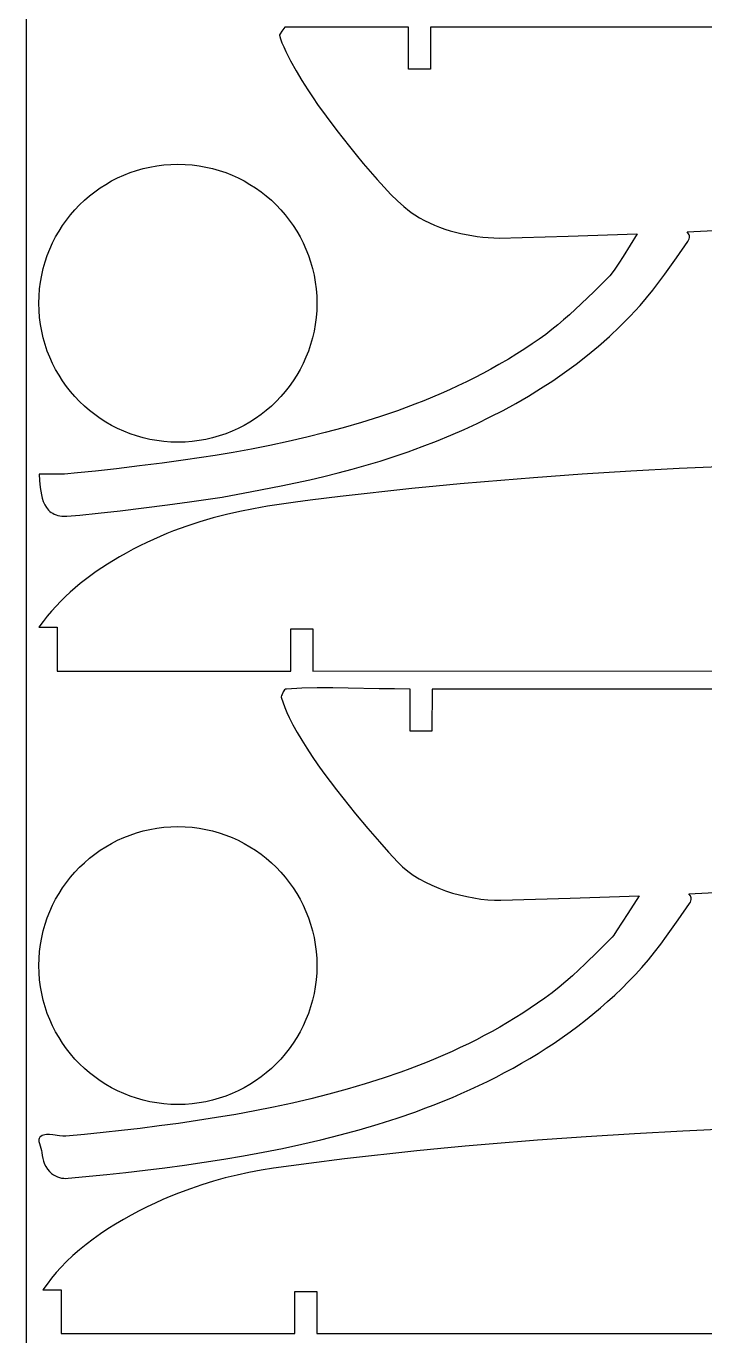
# Model space of a CAD drawing. Extents: x 169 to 749, y 15 to 895.
# Drawn here: x 458.7 to 539.3, y 97.5 to 253 of the extents above; entities that cross this region are included whole.
import ezdxf

# ---------------------------------------------------------------- set-up
doc = ezdxf.new("R2010")
doc.units = 0
doc.layers.get('0').update_dxf_attribs({"linetype": 'CONTINUOUS'})

msp = doc.modelspace()

# ---------------------------------------------------------------- linework, layer by layer
at = {"color": 0}
msp.add_line((458.703243, 895.036023), (458.703243, 15.036023), dxfattribs=at)
at = {"color": 4}
for p, q in [((488.789955, 251.960201), (488.776228, 251.886303)), ((488.776228, 251.886303), (488.894403, 251.467771)), ((488.846391, 252.073878), (488.789955, 251.960201)), ((489.038953, 252.368703), (488.846391, 252.073878)), ((489.403828, 252.865203), (489.038953, 252.368703)), ((504.078828, 252.865503), (489.403828, 252.865203)), ((504.078628, 247.866503), (504.078828, 252.865503)), ((506.678328, 252.865503), (506.678228, 247.866603)), ((586.354528, 252.867103), (506.678328, 252.865503)), ((488.894403, 251.467771), (489.060033, 251.004582)), ((489.060033, 251.004582), (489.267653, 250.503591)), ((489.267653, 250.503591), (489.511795, 249.97165)), ((489.511795, 249.97165), (489.786994, 249.415614)), ((489.786994, 249.415614), (490.087783, 248.842338)), ((490.087783, 248.842338), (490.744266, 247.671478)), ((490.744266, 247.671478), (491.437512, 246.513903)), ((506.678228, 247.866603), (504.078628, 247.866503)), ((491.437512, 246.513903), (492.123792, 245.424444)), ((492.123792, 245.424444), (492.759374, 244.457933)), ((492.759374, 244.457933), (493.300528, 243.669203)), ((493.300528, 243.669203), (494.294752, 242.293569)), ((494.294752, 242.293569), (495.581598, 240.585314)), ((495.581598, 240.585314), (497.078382, 238.673206)), ((497.078382, 238.673206), (497.87966, 237.680948)), ((473.384528, 236.251309), (474.197084, 236.39641)), ((474.197084, 236.39641), (475.022862, 236.501336)), ((475.022862, 236.501336), (475.860826, 236.565053)), ((475.860826, 236.565053), (476.70994, 236.586522)), ((476.70994, 236.586522), (477.559055, 236.565053)), ((477.559055, 236.565053), (478.397019, 236.501336)), ((478.397019, 236.501336), (479.222797, 236.39641)), ((479.222797, 236.39641), (480.035353, 236.251309)), ((497.87966, 237.680948), (498.702416, 236.686016)), ((498.702416, 236.686016), (499.536312, 235.704504)), ((468.844927, 234.595102), (469.556377, 234.959477)), ((469.556377, 234.959477), (470.287269, 235.289898)), ((470.287269, 235.289898), (471.036566, 235.585329)), ((471.036566, 235.585329), (471.803233, 235.844732)), ((471.803233, 235.844732), (472.586233, 236.067071)), ((472.586233, 236.067071), (473.384528, 236.251309)), ((480.035353, 236.251309), (480.833648, 236.067071)), ((480.833648, 236.067071), (481.616648, 235.844732)), ((481.616648, 235.844732), (482.383315, 235.585329)), ((482.383315, 235.585329), (483.132612, 235.289898)), ((483.132612, 235.289898), (483.863504, 234.959477)), ((483.863504, 234.959477), (484.574954, 234.595102)), ((499.536312, 235.704504), (500.371013, 234.752511)), ((466.214283, 232.818789), (466.837598, 233.308615)), ((466.837598, 233.308615), (467.484501, 233.768634)), ((467.484501, 233.768634), (468.153956, 234.197808)), ((468.153956, 234.197808), (468.844927, 234.595102)), ((484.574954, 234.595102), (485.265925, 234.197808)), ((485.265925, 234.197808), (485.93538, 233.768634)), ((485.93538, 233.768634), (486.582283, 233.308615)), ((486.582283, 233.308615), (487.205598, 232.818789)), ((500.371013, 234.752511), (501.196184, 233.846131)), ((501.196184, 233.846131), (502.001489, 233.001461)), ((464.496236, 231.180829), (465.042565, 231.753859)), ((465.042565, 231.753859), (465.615593, 232.300191)), ((465.615593, 232.300191), (466.214283, 232.818789)), ((487.205598, 232.818789), (487.804288, 232.300191)), ((487.804288, 232.300191), (488.377315, 231.753859)), ((488.377315, 231.753859), (488.923645, 231.180829)), ((502.001489, 233.001461), (502.776591, 232.234597)), ((502.776591, 232.234597), (503.511156, 231.561635)), ((463.487817, 229.958822), (463.977641, 230.582138)), ((463.977641, 230.582138), (464.496236, 231.180829)), ((488.923645, 231.180829), (489.44224, 230.582138)), ((489.44224, 230.582138), (489.932064, 229.958822)), ((503.511156, 231.561635), (504.194847, 230.998672)), ((504.194847, 230.998672), (504.514385, 230.76347)), ((504.514385, 230.76347), (504.817328, 230.561803)), ((504.817328, 230.561803), (505.385418, 230.2228)), ((505.385418, 230.2228), (505.965795, 229.908764)), ((462.201341, 227.951491), (462.598631, 228.642462)), ((462.598631, 228.642462), (463.027802, 229.311917)), ((463.027802, 229.311917), (463.487817, 229.958822)), ((489.932064, 229.958822), (490.392079, 229.311917)), ((490.392079, 229.311917), (490.82125, 228.642462)), ((490.82125, 228.642462), (491.21854, 227.951491)), ((505.965795, 229.908764), (506.557539, 229.619128)), ((506.557539, 229.619128), (507.159723, 229.353326)), ((507.159723, 229.353326), (507.771427, 229.110793)), ((507.771427, 229.110793), (508.391726, 228.890962)), ((508.391726, 228.890962), (509.019696, 228.693266)), ((509.019696, 228.693266), (509.654416, 228.517141)), ((537.168428, 228.572303), (542.848529, 228.839243)), ((537.332991, 228.334416), (537.168428, 228.572303)), ((461.50655, 226.509152), (461.836968, 227.240042)), ((461.836968, 227.240042), (462.201341, 227.951491)), ((491.21854, 227.951491), (491.582913, 227.240042)), ((491.582913, 227.240042), (491.913331, 226.509152)), ((509.654416, 228.517141), (510.29496, 228.362018)), ((510.29496, 228.362018), (510.940407, 228.227333)), ((510.940407, 228.227333), (511.589833, 228.11252)), ((511.589833, 228.11252), (512.242314, 228.017011)), ((512.242314, 228.017011), (512.896927, 227.940241)), ((512.896927, 227.940241), (513.55275, 227.881644)), ((513.55275, 227.881644), (514.208858, 227.840653)), ((514.208858, 227.840653), (514.864328, 227.816703)), ((514.864328, 227.816703), (523.054853, 228.054341)), ((523.054853, 228.054341), (531.244328, 228.321603)), ((531.244328, 228.321603), (529.567866, 225.648341)), ((535.883127, 225.477887), (537.244228, 227.417403)), ((537.244228, 227.417403), (537.332984, 227.56767)), ((537.332984, 227.56767), (537.397253, 227.732666)), ((537.404327, 228.212289), (537.332991, 228.334416)), ((537.397253, 227.732666), (537.433734, 227.905555)), ((537.439128, 228.079503), (537.404327, 228.212289)), ((537.433734, 227.905555), (537.439128, 228.079503)), ((460.951722, 224.993192), (461.211122, 225.759856)), ((461.211122, 225.759856), (461.50655, 226.509152)), ((491.913331, 226.509152), (492.208759, 225.759856)), ((492.208759, 225.759856), (492.468159, 224.993192)), ((529.567866, 225.648341), (529.050099, 224.847084)), ((534.513541, 223.542778), (535.883127, 225.477887)), ((460.545149, 223.411905), (460.729386, 224.210196)), ((460.729386, 224.210196), (460.951722, 224.993192)), ((492.468159, 224.993192), (492.690495, 224.210196)), ((492.690495, 224.210196), (492.874732, 223.411905)), ((528.56507, 224.12427), (528.14888, 223.545707)), ((529.050099, 224.847084), (528.56507, 224.12427)), ((460.295125, 221.773584), (460.40005, 222.599356)), ((460.40005, 222.599356), (460.545149, 223.411905)), ((492.874732, 223.411905), (493.019831, 222.599356)), ((493.019831, 222.599356), (493.124756, 221.773584)), ((527.837628, 223.177203), (526.114407, 221.490045)), ((527.977881, 223.331084), (527.837628, 223.177203)), ((528.14888, 223.545707), (527.977881, 223.331084)), ((533.092823, 221.648431), (533.812239, 222.588237)), ((533.812239, 222.588237), (534.513541, 223.542778)), ((460.20994, 220.086522), (460.231409, 220.935627)), ((460.231409, 220.935627), (460.295125, 221.773584)), ((493.124756, 221.773584), (493.188472, 220.935627)), ((493.188472, 220.935627), (493.20994, 220.086522)), ((526.114407, 221.490045), (524.592377, 220.020786)), ((532.349963, 220.727905), (533.092823, 221.648431)), ((460.231409, 219.237407), (460.20994, 220.086522)), ((460.295125, 218.399443), (460.231409, 219.237407)), ((493.188472, 219.237407), (493.124756, 218.399443)), ((493.20994, 220.086522), (493.188472, 219.237407)), ((524.592377, 220.020786), (523.1847, 218.716239)), ((530.401177, 218.556325), (531.578328, 219.831203)), ((531.578328, 219.831203), (532.349963, 220.727905)), ((460.40005, 217.573665), (460.295125, 218.399443)), ((493.124756, 218.399443), (493.019831, 217.573665)), ((522.496608, 218.109111), (521.804541, 217.523216)), ((523.1847, 218.716239), (522.496608, 218.109111)), ((529.187011, 217.328025), (530.401177, 218.556325)), ((460.545149, 216.76111), (460.40005, 217.573665)), ((460.729386, 215.962814), (460.545149, 216.76111)), ((492.874732, 216.76111), (492.690495, 215.962814)), ((493.019831, 217.573665), (492.874732, 216.76111)), ((520.365061, 216.388528), (519.595939, 215.826439)), ((521.097643, 216.951904), (520.365061, 216.388528)), ((521.804541, 217.523216), (521.097643, 216.951904)), ((526.653316, 215.006795), (527.93725, 216.145212)), ((527.93725, 216.145212), (529.187011, 217.328025)), ((460.951722, 215.179815), (460.729386, 215.962814)), ((461.211122, 214.413148), (460.951722, 215.179815)), ((492.468159, 215.179815), (492.208759, 214.413148)), ((492.690495, 215.962814), (492.468159, 215.179815)), ((517.904659, 214.679529), (516.960792, 214.08141)), ((518.779423, 215.258989), (517.904659, 214.679529)), ((519.595939, 215.826439), (518.779423, 215.258989)), ((525.33663, 213.911683), (526.653316, 215.006795)), ((461.50655, 213.66385), (461.211122, 214.413148)), ((461.836968, 212.932958), (461.50655, 213.66385)), ((491.913331, 213.66385), (491.582913, 212.932958)), ((492.208759, 214.413148), (491.913331, 213.66385)), ((515.936966, 213.457984), (514.822328, 212.802603)), ((516.960792, 214.08141), (515.936966, 213.457984)), ((523.988614, 212.858785), (525.33663, 213.911683)), ((462.201341, 212.221508), (461.836968, 212.932958)), ((462.598631, 211.530538), (462.201341, 212.221508)), ((463.027802, 210.861082), (462.598631, 211.530538)), ((490.82125, 211.530538), (490.392079, 210.861082)), ((491.21854, 212.221508), (490.82125, 211.530538)), ((491.582913, 212.932958), (491.21854, 212.221508)), ((512.909583, 211.741106), (511.936261, 211.23396)), ((513.871774, 212.263889), (512.909583, 211.741106)), ((514.822328, 212.802603), (513.871774, 212.263889)), ((521.204278, 210.875266), (522.61069, 211.84701)), ((522.61069, 211.84701), (523.988614, 212.858785)), ((463.487817, 210.214179), (463.027802, 210.861082)), ((463.977641, 209.590864), (463.487817, 210.214179)), ((489.932064, 210.214179), (489.44224, 209.590864)), ((490.392079, 210.861082), (489.932064, 210.214179)), ((509.958235, 210.265404), (508.954539, 209.803404)), ((510.95231, 210.742158), (509.958235, 210.265404)), ((511.936261, 211.23396), (510.95231, 210.742158)), ((518.31168, 209.047507), (519.770801, 209.942462)), ((519.770801, 209.942462), (521.204278, 210.875266)), ((464.496236, 208.992175), (463.977641, 209.590864)), ((465.042565, 208.419147), (464.496236, 208.992175)), ((465.615593, 207.872817), (465.042565, 208.419147)), ((488.377315, 208.419147), (487.804288, 207.872817)), ((488.923645, 208.992175), (488.377315, 208.419147)), ((489.44224, 209.590864), (488.923645, 208.992175)), ((505.890762, 208.502988), (504.853619, 208.097063)), ((506.920298, 208.922491), (505.890762, 208.502988)), ((507.941725, 209.355864), (506.920298, 208.922491)), ((508.954539, 209.803404), (507.941725, 209.355864)), ((516.828336, 208.18931), (518.31168, 209.047507)), ((466.214283, 207.354222), (465.615593, 207.872817)), ((466.837598, 206.864399), (466.214283, 207.354222)), ((467.484501, 206.404383), (466.837598, 206.864399)), ((486.582283, 206.864399), (485.93538, 206.404383)), ((487.205598, 207.354222), (486.582283, 206.864399)), ((487.804288, 207.872817), (487.205598, 207.354222)), ((502.758529, 207.324767), (500.63906, 206.603249)), ((504.853619, 208.097063), (502.758529, 207.324767)), ((513.794666, 206.578825), (515.322191, 207.36678)), ((515.322191, 207.36678), (516.828336, 208.18931)), ((468.153956, 205.975212), (467.484501, 206.404383)), ((468.844927, 205.577922), (468.153956, 205.975212)), ((469.556377, 205.213549), (468.844927, 205.577922)), ((484.574954, 205.577922), (483.863504, 205.213549)), ((485.265925, 205.975212), (484.574954, 205.577922)), ((485.93538, 206.404383), (485.265925, 205.975212)), ((496.3431, 205.303126), (494.174669, 204.719814)), ((498.499241, 205.930153), (496.3431, 205.303126)), ((500.63906, 206.603249), (498.499241, 205.930153)), ((510.681163, 205.102278), (512.247183, 205.824355)), ((512.247183, 205.824355), (513.794666, 206.578825)), ((470.287269, 204.883131), (469.556377, 205.213549)), ((471.036566, 204.587704), (470.287269, 204.883131)), ((471.803233, 204.328303), (471.036566, 204.587704)), ((472.586233, 204.105967), (471.803233, 204.328303)), ((473.384528, 203.921731), (472.586233, 204.105967)), ((474.197084, 203.776632), (473.384528, 203.921731)), ((475.022862, 203.671706), (474.197084, 203.776632)), ((475.860826, 203.607991), (475.022862, 203.671706)), ((478.397019, 203.671706), (477.559055, 203.607991)), ((479.222797, 203.776632), (478.397019, 203.671706)), ((480.035353, 203.921731), (479.222797, 203.776632)), ((480.833648, 204.105967), (480.035353, 203.921731)), ((481.616648, 204.328303), (480.833648, 204.105967)), ((482.383315, 204.587704), (481.616648, 204.328303)), ((483.132612, 204.883131), (482.383315, 204.587704)), ((483.863504, 205.213549), (483.132612, 204.883131)), ((489.817052, 203.674916), (487.635925, 203.208621)), ((491.997976, 204.177862), (489.817052, 203.674916)), ((494.174669, 204.719814), (491.997976, 204.177862)), ((505.723229, 203.06186), (507.405271, 203.713968)), ((507.405271, 203.713968), (509.098028, 204.411503)), ((509.098028, 204.411503), (510.681163, 205.102278)), ((476.70994, 203.586522), (475.860826, 203.607991)), ((477.559055, 203.607991), (476.70994, 203.586522)), ((483.289183, 202.376569), (481.131628, 202.006103)), ((485.458626, 202.776623), (483.289183, 202.376569)), ((487.635925, 203.208621), (485.458626, 202.776623)), ((502.381644, 201.882286), (504.049491, 202.45227)), ((504.049491, 202.45227), (505.723229, 203.06186)), ((472.132991, 200.765516), (469.440781, 200.437348)), ((474.832048, 201.111406), (472.132991, 200.765516)), ((477.354086, 201.450089), (474.832048, 201.111406)), ((479.515235, 201.756632), (477.354086, 201.450089)), ((481.131628, 202.006103), (479.515235, 201.756632)), ((497.38933, 200.380874), (499.053975, 200.849498)), ((499.053975, 200.849498), (500.717276, 201.348999)), ((500.717276, 201.348999), (502.381644, 201.882286)), ((541.89873, 200.719716), (536.218629, 200.452776)), ((463.243928, 199.808503), (460.245828, 199.777103)), ((460.245828, 199.777103), (460.296691, 199.026151)), ((460.296691, 199.026151), (460.368216, 198.197336)), ((464.812382, 199.93391), (463.243928, 199.808503)), ((466.939289, 200.151836), (464.812382, 199.93391)), ((469.440781, 200.437348), (466.939289, 200.151836)), ((490.669062, 198.756935), (492.363206, 199.131156)), ((492.363206, 199.131156), (494.046357, 199.524613)), ((494.046357, 199.524613), (495.720928, 199.940216)), ((495.720928, 199.940216), (497.38933, 200.380874)), ((518.905255, 199.361954), (513.115209, 198.893979)), ((524.700261, 199.776205), (518.905255, 199.361954)), ((530.478596, 200.139043), (524.700261, 199.776205)), ((536.218629, 200.452776), (530.478596, 200.139043)), ((460.368216, 198.197336), (460.424459, 197.771702)), ((460.424459, 197.771702), (460.501147, 197.34817)), ((481.949028, 197.072503), (485.496552, 197.720582)), ((485.496552, 197.720582), (488.961512, 198.399039)), ((488.961512, 198.399039), (490.669062, 198.756935)), ((498.80374, 197.473844), (495.99113, 197.144616)), ((501.636516, 197.78762), (498.80374, 197.473844)), ((504.486755, 198.086233), (501.636516, 197.78762)), ((507.351752, 198.369971), (504.486755, 198.086233)), ((510.228805, 198.639123), (507.351752, 198.369971)), ((513.115209, 198.893979), (510.228805, 198.639123)), ((460.501147, 197.34817), (460.603372, 196.933928)), ((460.603372, 196.933928), (460.736228, 196.536166)), ((460.736228, 196.536166), (460.904807, 196.162071)), ((460.904807, 196.162071), (461.114203, 195.818834)), ((472.657441, 195.779853), (475.470482, 196.137382)), ((475.470482, 196.137382), (478.091142, 196.489234)), ((478.091142, 196.489234), (480.317849, 196.809559)), ((480.317849, 196.809559), (481.949028, 197.072503)), ((487.328152, 195.9771), (485.694107, 195.690369)), ((488.988702, 196.237543), (487.328152, 195.9771)), ((490.680517, 196.478106), (488.988702, 196.237543)), ((492.408355, 196.7052), (490.680517, 196.478106)), ((495.99113, 197.144616), (492.408355, 196.7052)), ((461.114203, 195.818834), (461.235799, 195.661034)), ((461.235799, 195.661034), (461.369508, 195.513644)), ((461.369508, 195.513644), (461.515968, 195.377563)), ((461.515968, 195.377563), (461.675816, 195.253689)), ((461.675816, 195.253689), (461.849687, 195.142921)), ((461.849687, 195.142921), (462.038218, 195.046158)), ((462.038218, 195.046158), (462.242047, 194.964299)), ((462.242047, 194.964299), (462.461809, 194.898241)), ((462.461809, 194.898241), (462.698142, 194.848884)), ((462.698142, 194.848884), (462.951682, 194.817126)), ((462.951682, 194.817126), (463.223065, 194.803866)), ((463.223065, 194.803866), (463.512928, 194.810003)), ((463.512928, 194.810003), (465.079762, 194.931723)), ((465.079762, 194.931723), (467.260508, 195.151172)), ((467.260508, 195.151172), (469.853592, 195.442499)), ((469.853592, 195.442499), (472.657441, 195.779853)), ((480.903432, 194.60835), (479.327832, 194.152371)), ((482.486505, 195.012404), (480.903432, 194.60835)), ((484.081811, 195.37094), (482.486505, 195.012404)), ((485.694107, 195.690369), (484.081811, 195.37094)), ((476.180021, 193.058996), (475.390305, 192.743183)), ((476.968037, 193.35702), (476.180021, 193.058996)), ((477.754948, 193.638056), (476.968037, 193.35702)), ((479.327832, 194.152371), (477.754948, 193.638056)), ((472.202545, 191.286024), (471.395407, 190.869251)), ((473.005009, 191.681003), (472.202545, 191.286024)), ((473.803394, 192.054988), (473.005009, 191.681003)), ((474.598294, 192.408781), (473.803394, 192.054988)), ((475.390305, 192.743183), (474.598294, 192.408781)), ((469.76473, 189.967116), (469.054006, 189.547663)), ((470.583001, 190.429882), (469.76473, 189.967116)), ((471.395407, 190.869251), (470.583001, 190.429882)), ((467.017896, 188.233146), (466.370489, 187.772712)), ((467.680806, 188.681741), (467.017896, 188.233146)), ((468.359437, 189.119559), (467.680806, 188.681741)), ((469.054006, 189.547663), (468.359437, 189.119559)), ((465.121311, 186.812079), (464.519105, 186.309754)), ((465.738366, 187.299377), (465.121311, 186.812079)), ((466.370489, 187.772712), (465.738366, 187.299377)), ((463.358373, 185.255775), (462.799411, 184.701997)), ((463.931532, 185.79134), (463.358373, 185.255775)), ((464.519105, 186.309754), (463.931532, 185.79134)), ((461.723205, 183.53555), (461.205527, 182.920756)), ((462.254427, 184.128943), (461.723205, 183.53555)), ((462.799411, 184.701997), (462.254427, 184.128943)), ((460.701175, 182.283499), (460.20993, 181.622716)), ((461.205527, 182.920756), (460.701175, 182.283499)), ((460.20993, 181.622716), (462.36833, 181.622716)), ((462.36833, 181.622716), (462.36903, 176.424316)), ((490.11313, 176.424816), (490.11263, 181.423816)), ((490.11263, 181.423816), (492.71213, 181.423816)), ((492.71213, 181.423816), (492.71263, 176.424816)), ((462.36903, 176.424316), (490.11313, 176.424816)), ((492.71263, 176.424816), (572.38883, 176.426516)), ((489.364493, 174.177633), (489.281106, 174.069476)), ((489.466175, 174.252894), (489.364493, 174.177633)), ((489.591321, 174.285602), (489.466175, 174.252894)), ((491.423956, 174.369188), (489.591321, 174.285602)), ((493.257909, 174.408443), (491.423956, 174.369188)), ((495.092874, 174.413596), (493.257909, 174.408443)), ((496.928546, 174.394877), (495.092874, 174.413596)), ((500.600796, 174.326749), (496.928546, 174.394877)), ((502.436764, 174.2978), (500.600796, 174.326749)), ((504.272221, 174.285902), (502.436764, 174.2978)), ((504.272021, 169.285002), (504.272221, 174.285902)), ((506.872721, 174.286002), (506.872621, 169.285002)), ((586.580721, 174.287502), (506.872721, 174.286002)), ((488.957721, 173.373202), (488.953046, 173.34054)), ((488.953046, 173.34054), (488.963521, 173.306302)), ((489.027151, 173.501001), (488.957721, 173.373202)), ((488.963521, 173.306302), (489.411359, 172.09724)), ((489.089037, 173.644183), (489.027151, 173.501001)), ((489.210846, 173.938077), (489.089037, 173.644183)), ((489.281106, 174.069476), (489.210846, 173.938077)), ((489.411359, 172.09724), (489.646016, 171.497232)), ((489.646016, 171.497232), (489.907721, 170.909102)), ((489.907721, 170.909102), (490.349798, 170.041679)), ((490.349798, 170.041679), (490.852424, 169.138953)), ((490.852424, 169.138953), (491.409136, 168.206894)), ((491.409136, 168.206894), (492.013477, 167.251472)), ((506.872621, 169.285002), (504.272021, 169.285002)), ((492.013477, 167.251472), (492.658986, 166.278658)), ((492.658986, 166.278658), (493.339203, 165.294422)), ((493.339203, 165.294422), (494.047668, 164.304734)), ((494.047668, 164.304734), (494.777921, 163.315565)), ((494.777921, 163.315565), (495.523502, 162.332884)), ((495.523502, 162.332884), (496.277952, 161.362662)), ((496.277952, 161.362662), (497.787615, 159.483476)), ((497.787615, 159.483476), (499.255231, 157.725768)), ((471.036566, 156.956994), (471.803233, 157.216394)), ((471.803233, 157.216394), (472.586233, 157.43873)), ((472.586233, 157.43873), (473.384528, 157.622966)), ((473.384528, 157.622966), (474.197084, 157.768065)), ((474.197084, 157.768065), (475.022862, 157.872991)), ((475.022862, 157.872991), (475.860826, 157.936707)), ((475.860826, 157.936707), (476.70994, 157.958175)), ((476.70994, 157.958175), (477.559055, 157.936707)), ((477.559055, 157.936707), (478.397019, 157.872991)), ((478.397019, 157.872991), (479.222797, 157.768065)), ((479.222797, 157.768065), (480.035353, 157.622966)), ((480.035353, 157.622966), (480.833648, 157.43873)), ((480.833648, 157.43873), (481.616648, 157.216394)), ((481.616648, 157.216394), (482.383315, 156.956994)), ((499.255231, 157.725768), (500.629121, 156.137302)), ((467.484501, 155.140314), (468.153956, 155.569485)), ((468.153956, 155.569485), (468.844927, 155.966775)), ((468.844927, 155.966775), (469.556377, 156.331148)), ((469.556377, 156.331148), (470.287269, 156.661566)), ((470.287269, 156.661566), (471.036566, 156.956994)), ((482.383315, 156.956994), (483.132612, 156.661566)), ((483.132612, 156.661566), (483.863504, 156.331148)), ((483.863504, 156.331148), (484.574954, 155.966775)), ((484.574954, 155.966775), (485.265925, 155.569485)), ((485.265925, 155.569485), (485.93538, 155.140314)), ((500.629121, 156.137302), (501.712546, 154.919652)), ((465.615593, 153.67188), (466.214283, 154.190475)), ((466.214283, 154.190475), (466.837598, 154.680298)), ((466.837598, 154.680298), (467.484501, 155.140314)), ((485.93538, 155.140314), (486.582283, 154.680298)), ((486.582283, 154.680298), (487.205598, 154.190475)), ((487.205598, 154.190475), (487.804288, 153.67188)), ((501.712546, 154.919652), (502.821921, 153.726002)), ((463.977641, 151.953833), (464.496236, 152.552522)), ((464.496236, 152.552522), (465.042565, 153.12555)), ((465.042565, 153.12555), (465.615593, 153.67188)), ((487.804288, 153.67188), (488.377315, 153.12555)), ((488.377315, 153.12555), (488.923645, 152.552522)), ((488.923645, 152.552522), (489.44224, 151.953833)), ((502.821921, 153.726002), (503.094729, 153.453334)), ((503.094729, 153.453334), (503.381611, 153.188467)), ((503.381611, 153.188467), (503.994798, 152.68242)), ((503.994798, 152.68242), (504.655886, 152.208439)), ((463.027802, 150.683615), (463.487817, 151.330518)), ((463.487817, 151.330518), (463.977641, 151.953833)), ((489.44224, 151.953833), (489.932064, 151.330518)), ((489.932064, 151.330518), (490.392079, 150.683615)), ((504.655886, 152.208439), (505.359276, 151.767101)), ((505.359276, 151.767101), (506.099371, 151.358982)), ((506.099371, 151.358982), (506.870573, 150.98466)), ((506.870573, 150.98466), (507.667285, 150.644712)), ((461.836968, 148.611739), (462.201341, 149.323189)), ((462.201341, 149.323189), (462.598631, 150.01416)), ((462.598631, 150.01416), (463.027802, 150.683615)), ((490.392079, 150.683615), (490.82125, 150.01416)), ((490.82125, 150.01416), (491.21854, 149.323189)), ((491.21854, 149.323189), (491.582913, 148.611739)), ((507.667285, 150.644712), (508.483909, 150.339715)), ((508.483909, 150.339715), (509.314847, 150.070245)), ((509.314847, 150.070245), (510.154502, 149.83688)), ((510.154502, 149.83688), (510.997277, 149.640197)), ((510.997277, 149.640197), (511.837573, 149.480772)), ((511.837573, 149.480772), (512.669793, 149.359184)), ((512.669793, 149.359184), (513.488339, 149.276008)), ((513.488339, 149.276008), (514.287615, 149.231822)), ((515.062021, 149.227202), (519.159473, 149.326151)), ((519.159473, 149.326151), (523.256184, 149.450365)), ((523.256184, 149.450365), (531.448621, 149.732402)), ((531.448621, 149.732402), (530.126609, 147.655877)), ((537.374921, 149.983102), (543.127274, 150.252169)), ((537.539584, 149.745165), (537.374921, 149.983102)), ((537.61096, 149.623004), (537.539584, 149.745165)), ((537.603934, 149.143165), (537.640426, 149.316163)), ((537.645821, 149.490202), (537.61096, 149.623004)), ((537.640426, 149.316163), (537.645821, 149.490202)), ((461.211122, 147.13155), (461.50655, 147.880847)), ((461.50655, 147.880847), (461.836968, 148.611739)), ((491.582913, 148.611739), (491.913331, 147.880847)), ((491.913331, 147.880847), (492.208759, 147.13155)), ((514.287615, 149.231822), (515.062021, 149.227202)), ((536.089177, 146.887394), (537.450821, 148.827702)), ((537.450821, 148.827702), (537.539635, 148.97806)), ((537.539635, 148.97806), (537.603934, 149.143165)), ((460.729386, 145.581883), (460.951722, 146.364883)), ((460.951722, 146.364883), (461.211122, 147.13155)), ((492.208759, 147.13155), (492.468159, 146.364883)), ((492.468159, 146.364883), (492.690495, 145.581883)), ((530.126609, 147.655877), (528.789821, 145.589102)), ((534.719021, 144.95154), (536.089177, 146.887394)), ((460.40005, 143.971032), (460.545149, 144.783587)), ((460.545149, 144.783587), (460.729386, 145.581883)), ((492.690495, 145.581883), (492.874732, 144.783587)), ((492.874732, 144.783587), (493.019831, 143.971032)), ((528.040421, 144.585802), (526.559224, 143.118505)), ((528.25082, 144.816944), (528.040421, 144.585802)), ((528.440434, 145.066565), (528.25082, 144.816944)), ((528.789821, 145.589102), (528.440434, 145.066565)), ((534.017427, 143.996635), (534.719021, 144.95154)), ((460.231409, 142.30729), (460.295125, 143.145254)), ((460.295125, 143.145254), (460.40005, 143.971032)), ((493.019831, 143.971032), (493.124756, 143.145254)), ((493.124756, 143.145254), (493.188472, 142.30729)), ((526.559224, 143.118505), (525.070921, 141.657077)), ((532.554556, 142.135575), (533.297715, 143.056466)), ((533.297715, 143.056466), (534.017427, 143.996635)), ((460.20994, 141.458175), (460.231409, 142.30729)), ((493.188472, 142.30729), (493.20994, 141.458175)), ((525.070921, 141.657077), (524.31524, 140.939257)), ((531.782621, 141.238502), (532.554556, 142.135575)), ((460.231409, 140.609061), (460.20994, 141.458175)), ((460.295125, 139.771097), (460.231409, 140.609061)), ((493.188472, 140.609061), (493.124756, 139.771097)), ((493.20994, 141.458175), (493.188472, 140.609061)), ((523.547143, 140.235737), (522.763086, 139.550792)), ((524.31524, 140.939257), (523.547143, 140.235737)), ((530.213891, 139.563777), (531.008545, 140.391936)), ((531.008545, 140.391936), (531.782621, 141.238502)), ((460.40005, 138.945318), (460.295125, 139.771097)), ((460.545149, 138.132763), (460.40005, 138.945318)), ((493.019831, 138.945318), (492.874732, 138.132763)), ((493.124756, 139.771097), (493.019831, 138.945318)), ((521.959521, 138.888702), (521.123351, 138.23672)), ((522.763086, 139.550792), (521.959521, 138.888702)), ((528.568109, 137.961577), (529.399975, 138.75375)), ((529.399975, 138.75375), (530.213891, 139.563777)), ((460.729386, 137.334468), (460.545149, 138.132763)), ((460.951722, 136.551468), (460.729386, 137.334468)), ((492.690495, 137.334468), (492.468159, 136.551468)), ((492.874732, 138.132763), (492.690495, 137.334468)), ((519.412466, 136.986819), (518.538888, 136.388143)), ((520.274143, 137.602885), (519.412466, 136.986819)), ((521.123351, 138.23672), (520.274143, 137.602885)), ((526.855782, 136.42969), (527.719607, 137.186983)), ((527.719607, 137.186983), (528.568109, 137.961577)), ((461.211122, 135.784801), (460.951722, 136.551468)), ((461.50655, 135.035503), (461.211122, 135.784801)), ((492.208759, 135.784801), (491.913331, 135.035503)), ((492.468159, 136.551468), (492.208759, 135.784801)), ((517.653978, 135.806479), (516.758303, 135.241449)), ((518.538888, 136.388143), (517.653978, 135.806479)), ((525.087421, 134.965902), (525.977949, 135.689422)), ((525.977949, 135.689422), (526.855782, 136.42969)), ((461.836968, 134.304612), (461.50655, 135.035503)), ((462.201341, 133.593162), (461.836968, 134.304612)), ((491.582913, 134.304612), (491.21854, 133.593162)), ((491.913331, 135.035503), (491.582913, 134.304612)), ((514.936934, 134.159777), (514.012375, 133.642379)), ((515.852433, 134.692674), (514.936934, 134.159777)), ((516.758303, 135.241449), (515.852433, 134.692674)), ((523.267103, 133.57572), (524.184257, 134.260994)), ((524.184257, 134.260994), (525.087421, 134.965902)), ((462.598631, 132.902191), (462.201341, 133.593162)), ((463.027802, 132.232736), (462.598631, 132.902191)), ((463.487817, 131.585833), (463.027802, 132.232736)), ((490.392079, 132.232736), (489.932064, 131.585833)), ((490.82125, 132.902191), (490.392079, 132.232736)), ((491.21854, 133.593162), (490.82125, 132.902191)), ((511.190023, 132.179399), (510.234907, 131.720216)), ((512.138351, 132.652568), (511.190023, 132.179399)), ((513.079325, 133.140103), (512.138351, 132.652568)), ((514.012375, 133.642379), (513.079325, 133.140103)), ((520.437686, 131.633581), (521.393218, 132.262426)), ((521.393218, 132.262426), (522.336557, 132.909668)), ((522.336557, 132.909668), (523.267103, 133.57572)), ((463.977641, 130.962518), (463.487817, 131.585833)), ((464.496236, 130.363828), (463.977641, 130.962518)), ((489.44224, 130.962518), (488.923645, 130.363828)), ((489.932064, 131.585833), (489.44224, 130.962518)), ((509.273573, 131.274641), (507.334521, 130.422802)), ((510.234907, 131.720216), (509.273573, 131.274641)), ((518.492438, 130.429438), (519.47056, 131.022723)), ((519.47056, 131.022723), (520.437686, 131.633581)), ((465.042565, 129.7908), (464.496236, 130.363828)), ((465.615593, 129.244471), (465.042565, 129.7908)), ((466.214283, 128.725876), (465.615593, 129.244471)), ((487.804288, 129.244471), (487.205598, 128.725876)), ((488.377315, 129.7908), (487.804288, 129.244471)), ((488.923645, 130.363828), (488.377315, 129.7908)), ((504.233232, 129.188178), (503.185912, 128.804891)), ((505.274135, 129.585311), (504.233232, 129.188178)), ((506.308078, 129.996712), (505.274135, 129.585311)), ((507.334521, 130.422802), (506.308078, 129.996712)), ((515.498095, 128.750905), (516.505607, 129.293941)), ((516.505607, 129.293941), (517.503921, 129.853315)), ((517.503921, 129.853315), (518.492438, 130.429438)), ((466.837598, 128.236052), (466.214283, 128.725876)), ((467.484501, 127.776037), (466.837598, 128.236052)), ((468.153956, 127.346866), (467.484501, 127.776037)), ((485.93538, 127.776037), (485.265925, 127.346866)), ((486.582283, 128.236052), (485.93538, 127.776037)), ((487.205598, 128.725876), (486.582283, 128.236052)), ((501.074181, 128.078174), (498.943271, 127.40179)), ((503.185912, 128.804891), (501.074181, 128.078174)), ((512.426364, 127.215702), (513.457874, 127.712197)), ((513.457874, 127.712197), (514.481984, 128.223795)), ((514.481984, 128.223795), (515.498095, 128.750905)), ((468.844927, 126.949576), (468.153956, 127.346866)), ((469.556377, 126.585203), (468.844927, 126.949576)), ((470.287269, 126.254785), (469.556377, 126.585203)), ((471.036566, 125.959357), (470.287269, 126.254785)), ((471.803233, 125.699957), (471.036566, 125.959357)), ((482.383315, 125.959357), (481.616648, 125.699957)), ((483.132612, 126.254785), (482.383315, 125.959357)), ((483.863504, 126.585203), (483.132612, 126.254785)), ((484.574954, 126.949576), (483.863504, 126.585203)), ((485.265925, 127.346866), (484.574954, 126.949576)), ((494.641231, 126.186544), (492.478757, 125.640945)), ((496.797511, 126.77237), (494.641231, 126.186544)), ((498.943271, 127.40179), (496.797511, 126.77237)), ((509.293421, 125.812702), (510.343538, 126.266366)), ((510.343538, 126.266366), (511.388052, 126.733895)), ((511.388052, 126.733895), (512.426364, 127.215702)), ((472.586233, 125.47762), (471.803233, 125.699957)), ((473.384528, 125.293384), (472.586233, 125.47762)), ((474.197084, 125.148285), (473.384528, 125.293384)), ((475.022862, 125.04336), (474.197084, 125.148285)), ((475.860826, 124.979644), (475.022862, 125.04336)), ((476.70994, 124.958175), (475.860826, 124.979644)), ((477.559055, 124.979644), (476.70994, 124.958175)), ((478.397019, 125.04336), (477.559055, 124.979644)), ((479.222797, 125.148285), (478.397019, 125.04336)), ((480.035353, 125.293384), (479.222797, 125.148285)), ((480.833648, 125.47762), (480.035353, 125.293384)), ((481.616648, 125.699957), (480.833648, 125.47762)), ((488.077371, 124.645922), (485.829276, 124.198235)), ((490.314421, 125.132202), (488.077371, 124.645922)), ((492.478757, 125.640945), (490.314421, 125.132202)), ((504.938977, 124.112697), (506.038559, 124.51552)), ((506.038559, 124.51552), (507.131227, 124.93284)), ((507.131227, 124.93284), (508.216382, 125.36509)), ((508.216382, 125.36509), (509.293421, 125.812702)), ((479.039428, 123.053043), (476.76786, 122.726038)), ((481.308234, 123.405165), (479.039428, 123.053043)), ((483.572207, 123.785772), (481.308234, 123.405165)), ((485.829276, 124.198235), (483.572207, 123.785772)), ((500.483546, 122.63774), (502.721481, 123.348817)), ((502.721481, 123.348817), (504.938977, 124.112697)), ((460.580545, 121.268861), (460.421721, 121.176502)), ((460.74682, 121.336377), (460.580545, 121.268861)), ((460.91977, 121.38179), (460.74682, 121.336377)), ((461.098615, 121.407841), (460.91977, 121.38179)), ((461.470875, 121.412821), (461.098615, 121.407841)), ((461.857371, 121.37324), (461.470875, 121.412821)), ((462.648152, 121.248094), (461.857371, 121.37324)), ((465.625612, 121.402512), (463.421121, 121.207802)), ((467.827571, 121.625327), (465.625612, 121.402512)), ((470.027206, 121.870905), (467.827571, 121.625327)), ((472.224721, 122.133902), (470.027206, 121.870905)), ((474.495601, 122.420781), (472.224721, 122.133902)), ((476.76786, 122.726038), (474.495601, 122.420781)), ((493.695212, 120.786747), (495.965602, 121.360163)), ((495.965602, 121.360163), (498.229984, 121.976008)), ((498.229984, 121.976008), (500.483546, 122.63774)), ((530.908477, 121.490991), (525.160202, 121.132277)), ((536.659218, 121.802859), (530.908477, 121.490991)), ((542.411571, 122.071898), (536.659218, 121.802859)), ((460.234141, 120.920485), (460.21371, 120.814819)), ((460.21371, 120.814819), (460.221005, 120.580331)), ((460.221005, 120.580331), (460.275859, 120.323115)), ((460.273955, 121.016802), (460.234141, 120.920485)), ((460.335649, 121.102548), (460.273955, 121.016802)), ((460.275859, 120.323115), (460.448313, 119.779604)), ((460.421721, 121.176502), (460.335649, 121.102548)), ((460.448313, 119.779604), (460.525951, 119.512863)), ((463.039978, 121.206379), (462.648152, 121.248094)), ((463.421121, 121.207802), (463.039978, 121.206379)), ((486.818566, 119.292818), (489.128326, 119.753059)), ((489.128326, 119.753059), (491.423621, 120.252302)), ((491.423621, 120.252302), (493.695212, 120.786747)), ((507.938702, 119.734879), (505.072973, 119.449857)), ((510.8059, 120.004172), (507.938702, 119.734879)), ((513.674461, 120.258237), (510.8059, 120.004172)), ((519.415246, 120.722698), (513.674461, 120.258237)), ((525.160202, 121.132277), (519.415246, 120.722698)), ((460.525951, 119.512863), (460.571221, 119.262502)), ((460.571221, 119.262502), (460.614954, 118.909631)), ((460.614954, 118.909631), (460.681462, 118.56269)), ((460.681462, 118.56269), (460.773718, 118.224711)), ((460.773718, 118.224711), (460.894696, 117.898727)), ((479.834013, 118.113695), (482.168259, 118.476377)), ((482.168259, 118.476377), (484.497494, 118.868338)), ((484.497494, 118.868338), (486.818566, 119.292818)), ((496.485671, 118.495398), (492.261146, 117.974873)), ((499.346351, 118.830619), (496.485671, 118.495398)), ((502.208821, 119.148605), (499.346351, 118.830619)), ((505.072973, 119.449857), (502.208821, 119.148605)), ((460.894696, 117.898727), (461.047372, 117.587772)), ((461.047372, 117.587772), (461.234718, 117.294877)), ((461.234718, 117.294877), (461.45971, 117.023076)), ((461.45971, 117.023076), (461.725321, 116.775402)), ((461.725321, 116.775402), (461.940545, 116.617383)), ((461.940545, 116.617383), (462.167574, 116.484657)), ((463.690121, 116.207302), (468.264346, 116.661665)), ((468.264346, 116.661665), (470.549865, 116.903747)), ((470.549865, 116.903747), (472.832721, 117.168902)), ((472.832721, 117.168902), (475.163093, 117.463199)), ((475.163093, 117.463199), (477.497907, 117.777049)), ((477.497907, 117.777049), (479.834013, 118.113695)), ((485.143554, 116.898859), (483.731192, 116.593317)), ((486.578989, 117.167386), (485.143554, 116.898859)), ((488.043671, 117.400798), (486.578989, 117.167386)), ((490.151105, 117.697266), (488.043671, 117.400798)), ((492.261146, 117.974873), (490.151105, 117.697266)), ((462.167574, 116.484657), (462.404846, 116.377006)), ((462.404846, 116.377006), (462.650796, 116.294215)), ((462.650796, 116.294215), (462.903862, 116.236065)), ((462.903862, 116.236065), (463.162481, 116.202341)), ((463.162481, 116.202341), (463.425088, 116.192826)), ((463.425088, 116.192826), (463.690121, 116.207302)), ((479.570832, 115.435605), (478.189045, 114.963008)), ((480.951004, 115.86359), (479.570832, 115.435605)), ((482.335733, 116.24886), (480.951004, 115.86359)), ((483.731192, 116.593317), (482.335733, 116.24886)), ((474.937024, 113.674344), (473.994836, 113.250395)), ((475.873086, 114.072357), (474.937024, 113.674344)), ((476.799471, 114.443898), (475.873086, 114.072357)), ((478.189045, 114.963008), (476.799471, 114.443898)), ((472.106284, 112.326834), (471.167023, 111.828295)), ((473.050072, 112.801046), (472.106284, 112.326834)), ((473.994836, 113.250395), (473.050072, 112.801046)), ((469.316283, 110.760385), (468.411907, 110.192086)), ((470.235839, 111.305967), (469.316283, 110.760385)), ((471.167023, 111.828295), (470.235839, 111.305967)), ((466.662896, 108.989485), (465.825363, 108.356255)), ((467.526261, 109.601608), (466.662896, 108.989485)), ((468.411907, 110.192086), (467.526261, 109.601608)), ((465.017213, 107.702455), (464.241997, 107.028621)), ((465.825363, 108.356255), (465.017213, 107.702455)), ((463.503266, 106.33529), (462.804571, 105.622998)), ((464.241997, 107.028621), (463.503266, 106.33529)), ((461.711308, 104.333548), (461.185429, 103.644235)), ((462.255244, 105.00366), (461.711308, 104.333548)), ((462.804571, 105.622998), (462.255244, 105.00366)), ((461.185429, 103.644235), (460.690271, 102.967298)), ((460.690271, 102.967298), (462.849571, 102.967298)), ((462.849571, 102.967298), (462.850271, 97.766898)), ((490.604771, 102.768298), (493.205271, 102.768398)), ((490.605271, 97.767398), (490.604771, 102.768298)), ((493.205271, 102.768398), (493.205771, 97.767498)), ((462.850271, 97.766898), (490.605271, 97.767398)), ((493.205771, 97.767498), (572.913771, 97.768998))]:
    msp.add_line(p, q, dxfattribs=at)

doc.saveas('drawing.dxf')
